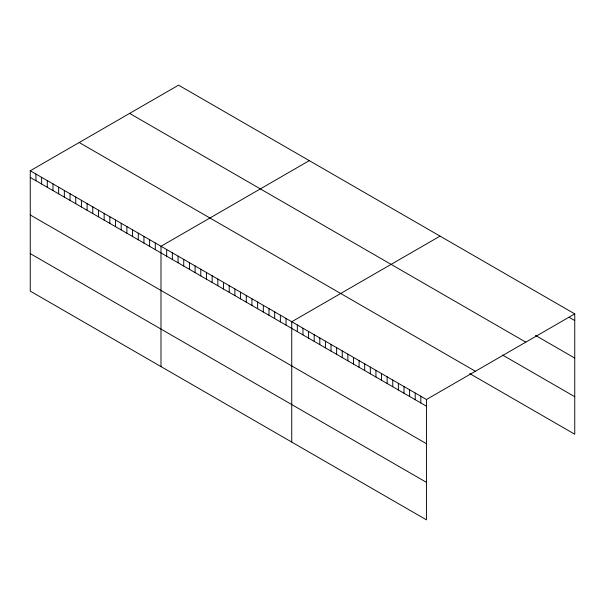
<?xml version="1.0" encoding="UTF-8"?>
<svg xmlns="http://www.w3.org/2000/svg" width="605" height="605" viewBox="0 0 605 605"><rect width="100%" height="100%" fill="white"/><g stroke="black" fill="none" stroke-linecap="round" stroke-linejoin="round"><path stroke-width="0.91" d="M30.25 170.776L426.442 399.512L426.442 519.846L30.25 291.111L30.25 170.776L178.558 85.154L574.75 313.889L574.75 434.224L469.714 373.58M309.299 160.635L160.99 246.258L160.99 366.592M440.047 236.116L291.739 321.747L291.739 442.073M426.442 399.512L574.75 313.889M569.139 317.322L574.75 320.559M535.463 335.389L574.75 358.069M129.614 113.407L525.805 342.15M502.589 355.052L574.75 396.714M79.194 142.515L475.386 371.258M30.25 177.439L426.442 406.182M30.25 214.949L426.442 443.692M30.25 253.601L426.442 482.336M420.83 396.275L420.83 402.945M415.219 393.031L415.219 399.701M409.608 389.794L409.608 396.464M403.996 386.55L403.996 393.22M398.377 383.313L398.377 389.983M392.766 380.069L392.766 386.739M387.155 376.832L387.155 383.502M381.543 373.587L381.543 380.258M375.932 370.351L375.932 377.021M370.32 367.106L370.32 373.777M364.702 363.87L364.702 370.54M359.09 360.633L359.09 367.296M353.479 357.389L353.479 364.059M347.867 354.152L347.867 360.814M342.256 350.908L342.256 357.578M336.637 347.671L336.637 354.333M331.026 344.426L331.026 351.097M325.414 341.19L325.414 347.852M319.803 337.945L319.803 344.616M314.192 334.709L314.192 341.371M308.58 331.464L308.58 338.135M302.961 328.228L302.961 334.89M297.35 324.983L297.35 331.653M286.052 318.464L286.052 325.127M280.372 315.182L280.372 321.845M274.685 311.9L274.685 318.563M268.998 308.618L268.998 315.281M263.319 305.336L263.319 311.998M257.632 302.054L257.632 308.716M251.945 298.772L251.945 305.434M246.265 295.49L246.265 302.152M240.578 292.207L240.578 298.87M234.891 288.925L234.891 295.588M229.212 285.643L229.212 292.306M223.525 282.361L223.525 289.031M217.838 279.079L217.838 285.749M212.158 275.797L212.158 282.467M206.471 272.515L206.471 279.185M200.784 269.233L200.784 275.903M195.105 265.95L195.105 272.621M189.418 262.668L189.418 269.338M183.731 259.386L183.731 266.056M178.052 256.104L178.052 262.774M172.364 252.822L172.364 259.492M166.678 249.54L166.678 256.21M155.311 242.976L155.311 249.646M149.624 239.693L149.624 246.364M143.937 236.411L143.937 243.081M138.258 233.129L138.258 239.799M132.571 229.847L132.571 236.517M126.884 226.565L126.884 233.235M121.204 223.283L121.204 229.953M115.517 220.001L115.517 226.671M109.83 216.719L109.83 223.389M104.151 213.436L104.151 220.107M98.464 210.154L98.464 216.824M92.777 206.872L92.777 213.542M87.097 203.59L87.097 210.26M81.41 200.308L81.41 206.978M75.723 197.033L75.723 203.696M70.044 193.751L70.044 200.414M64.357 190.469L64.357 197.132M58.67 187.187L58.67 193.85M52.99 183.905L52.99 190.567M47.303 180.623L47.303 187.285M41.616 177.341L41.616 184.003M35.937 174.058L35.937 180.721"/></g></svg>
